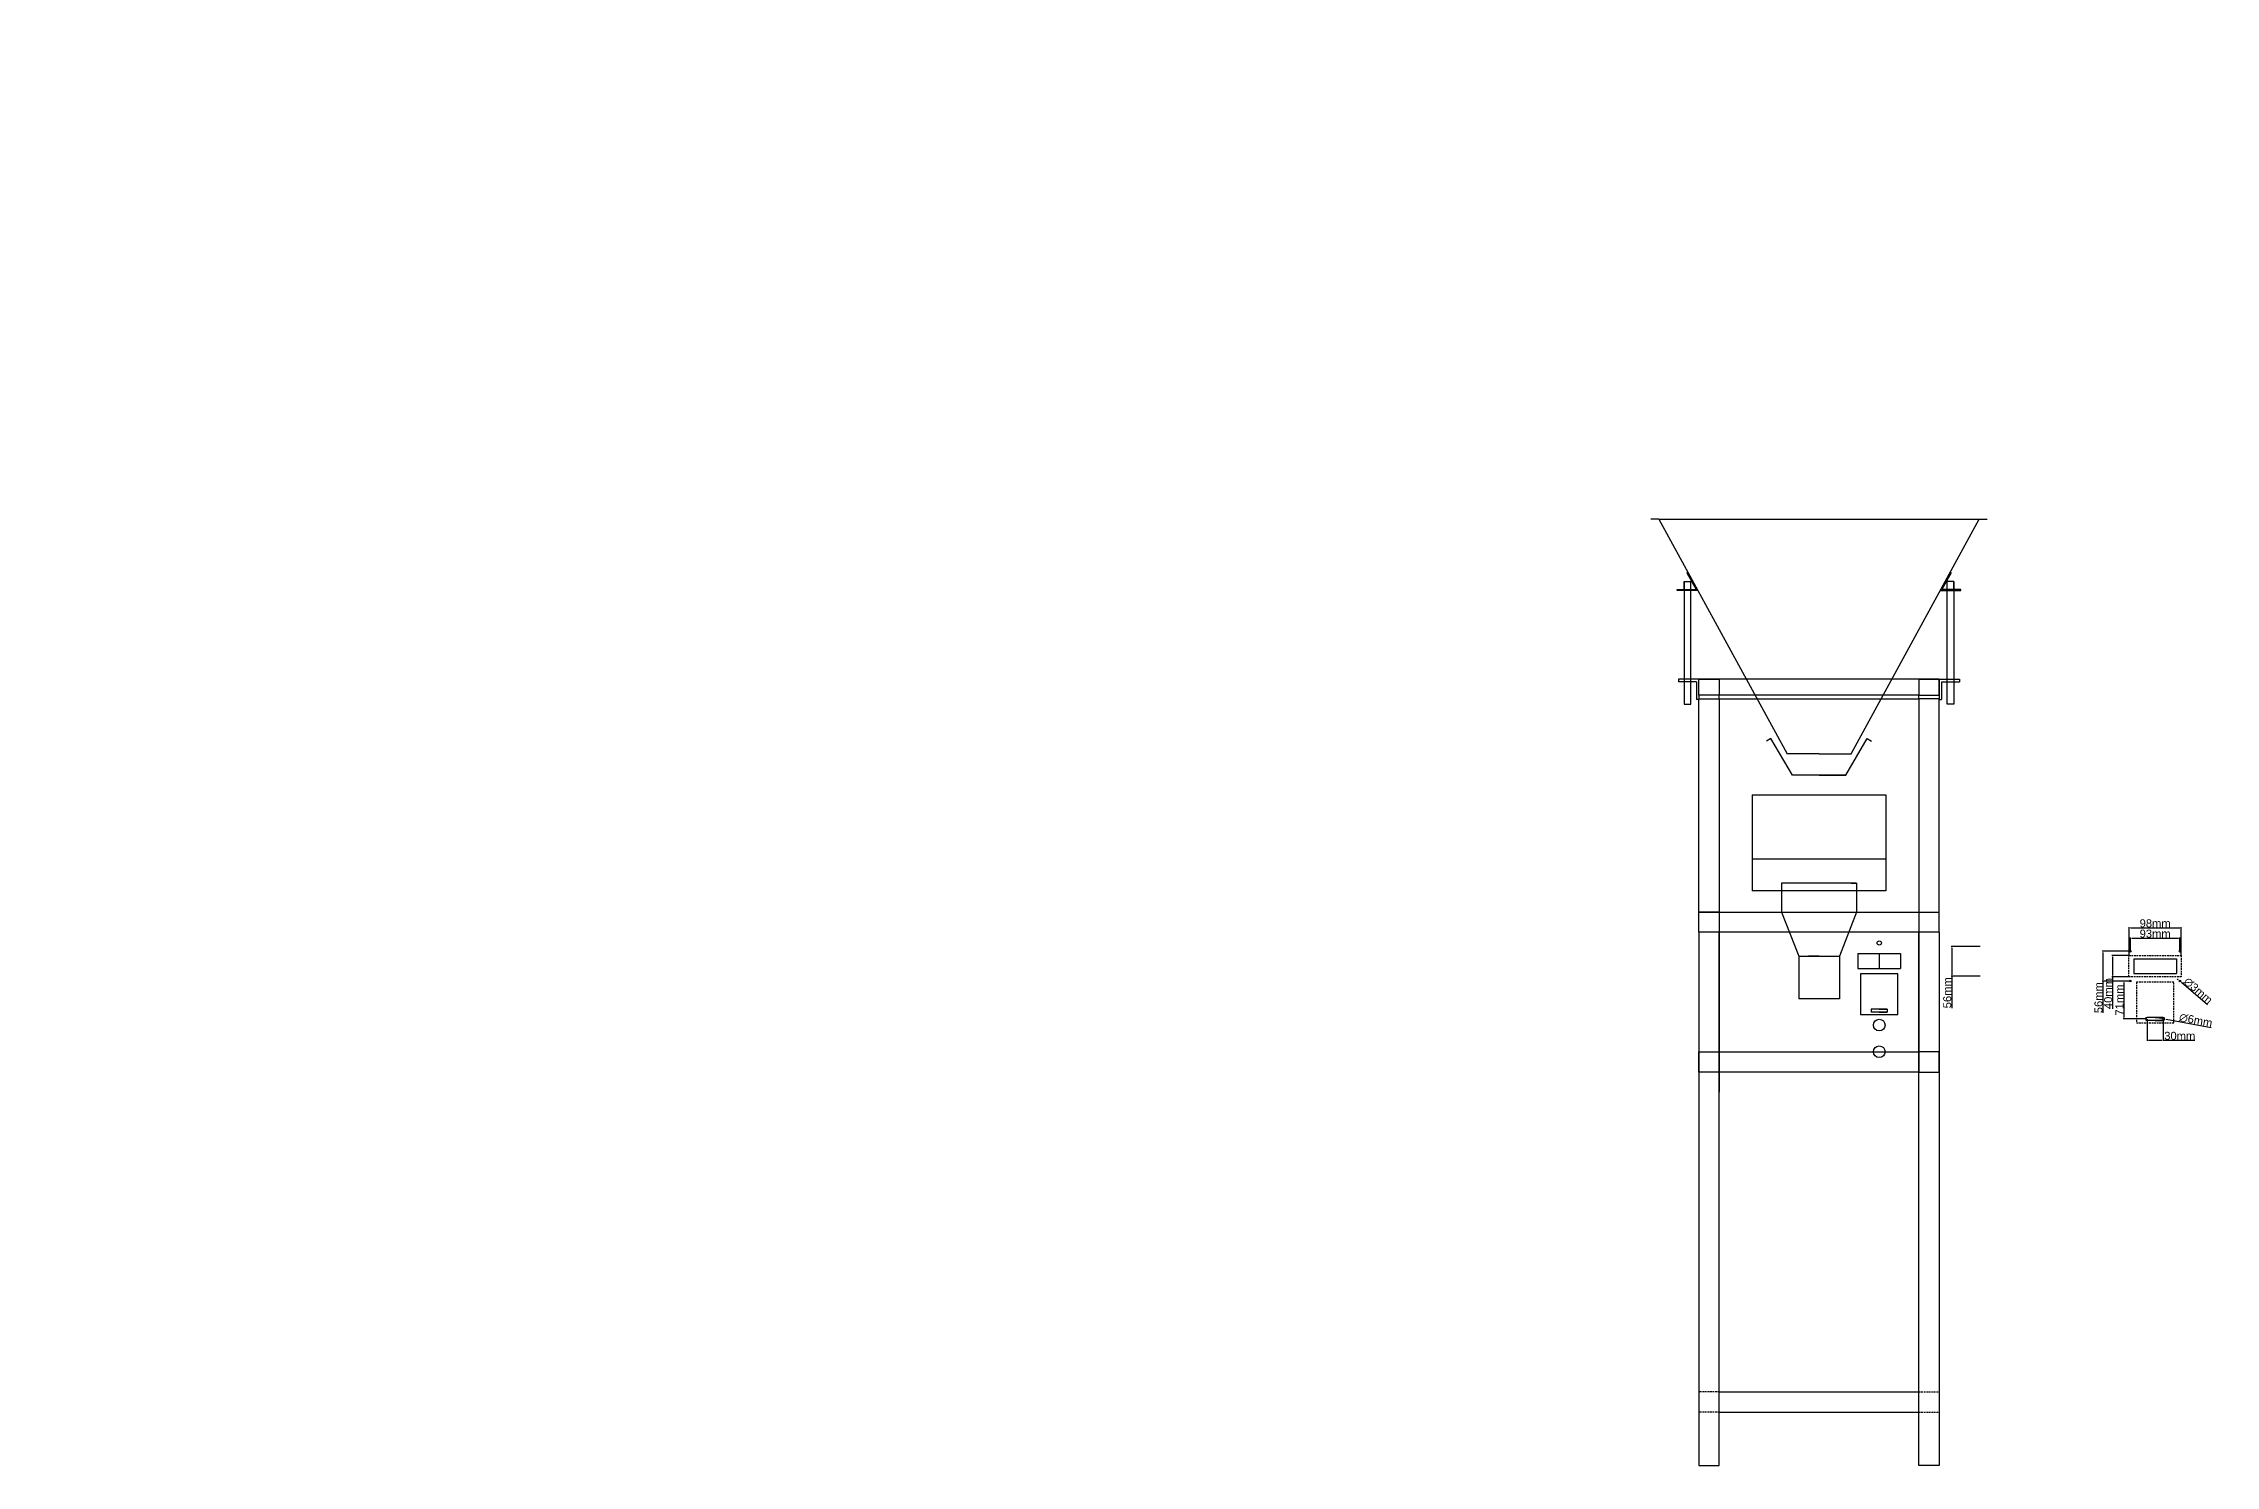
# Model space of a CAD drawing. Header units: centimetres. Extents: x -10816 to 16897, y 31630 to 109107.
# Drawn here: x 5277 to 9348, y 49426 to 52093 of the extents above; entities that cross this region are included whole.
import ezdxf

# ---------------------------------------------------------------- set-up
doc = ezdxf.new("R2010")
doc.units = ezdxf.units.CM
doc.header["$LTSCALE"] = 0.5
doc.linetypes.add('DASHED2', pattern=[9.525, 6.35, -3.175])
doc.styles.get("Standard").update_dxf_attribs({"font": 'arial.ttf'})
doc.dimstyles.new('ISO-25', dxfattribs={"dimtxt": 15, "dimasz": 2.5, "dimexe": 1.25, "dimexo": 0.625, "dimtad": 1, "dimtxsty": 'Standard', "dimcen": 2.5, "dimclrd": 1, "dimclre": 1, "dimadec": 0, "dimazin": 0, "dimtfac": 1, "dimtmove": 0, "dimatfit": 3, "dimfxl": 1, "dimarcsym": 0})

# ---------------------------------------------------------------- blocks, each defined once
blk = doc.blocks.new('*D426')
at = {"color": 1, "lineweight": -2, "transparency": 16777216}
for p, q in [((342, 61116.3), (374.6, 61178)), ((377.2, 61182.9), (375.7, 61180.2)), ((378.3, 61185.1), (379.5, 61187.3)), ((9186.2, 50382.9), (9186.2, 50435.5)), ((9188.7, 50434.2), (9281.7, 50434.2)), ((9284.2, 50382.9), (9284.2, 50435.5))]:
    blk.add_line(p, q, dxfattribs=at)
at = {"color": 1, "transparency": 16777216}
for points in [[(374.2, 61178.2), (374.9, 61177.8), (375.7, 61180.2)], [(378, 61185.3), (378.7, 61184.9), (377.2, 61182.9)], [(9188.7, 50434.7), (9188.7, 50433.8), (9186.2, 50434.2)], [(9281.7, 50434.7), (9281.7, 50433.8), (9284.2, 50434.2)]]:
    blk.add_solid(points, dxfattribs=at)
at = {"layer": 'Defpoints', "color": 0, "transparency": 16777216}
for p in [(375.7, 61180.2), (377.2, 61182.9), (9284.2, 50434.2), (9186.2, 50382.3), (9284.2, 50382.3)]:
    blk.add_point(p, dxfattribs=at)
at = {"color": 0, "transparency": 16777216, "insert": (348.7, 61147.8), "char_height": 15, "attachment_point": 5, "rotation": 62.1415}
blk.add_mtext('∅3mm', dxfattribs=at)
at = {"color": 0, "transparency": 16777216, "insert": (9235.2, 50442.5), "char_height": 15, "attachment_point": 5}
blk.add_mtext('98mm', dxfattribs=at)
blk = doc.blocks.new('*D427')
at = {"color": 1, "lineweight": -2, "transparency": 16777216}
for p, q in [((370.1, 61197.7), (370.1, 61251.9)), ((372.6, 61250.7), (417.1, 61250.7)), ((419.6, 61216.2), (419.6, 61251.9)), ((419.6, 61250.7), (497.4, 61250.7)), ((9188.7, 50390.9), (9188.7, 50416.1)), ((9191.2, 50414.9), (9279.2, 50414.9)), ((9281.7, 50390.9), (9281.7, 50416.1))]:
    blk.add_line(p, q, dxfattribs=at)
at = {"color": 1, "transparency": 16777216}
for points in [[(372.6, 61251.1), (372.6, 61250.3), (370.1, 61250.7)], [(417.1, 61251.1), (417.1, 61250.3), (419.6, 61250.7)], [(9191.2, 50415.3), (9191.2, 50414.5), (9188.7, 50414.9)], [(9279.2, 50415.3), (9279.2, 50414.5), (9281.7, 50414.9)]]:
    blk.add_solid(points, dxfattribs=at)
at = {"layer": 'Defpoints', "color": 0, "transparency": 16777216}
for p in [(419.6, 61250.7), (370.1, 61197.1), (419.6, 61215.6), (9281.7, 50414.9), (9188.7, 50390.3), (9281.7, 50390.3)]:
    blk.add_point(p, dxfattribs=at)
at = {"color": 0, "transparency": 16777216, "char_height": 15, "attachment_point": 5}
for s, insert in [('49,5mm', (459.8, 61260.3)), ('93mm', (9235.2, 50423.2))]:
    blk.add_mtext(s, dxfattribs=dict(at, insert=insert))
blk = doc.blocks.new('*D428')
at = {"color": 1, "lineweight": -2, "transparency": 16777216}
for p, q in [((357.6, 61197.7), (357.6, 61279.4)), ((360.1, 61278.1), (417.1, 61278.1)), ((419.6, 61216.2), (419.6, 61279.4)), ((9185.5, 50382.3), (9154.1, 50382.3)), ((9155.3, 50379.8), (9155.3, 50344.8)), ((9185.5, 50342.3), (9154.1, 50342.3)), ((9155.3, 50342.3), (9155.3, 50282))]:
    blk.add_line(p, q, dxfattribs=at)
at = {"color": 1, "transparency": 16777216}
for points in [[(360.1, 61278.6), (360.1, 61277.7), (357.6, 61278.1)], [(417.1, 61278.6), (417.1, 61277.7), (419.6, 61278.1)], [(9154.9, 50379.8), (9155.8, 50379.8), (9155.3, 50382.3)], [(9154.9, 50344.8), (9155.8, 50344.8), (9155.3, 50342.3)]]:
    blk.add_solid(points, dxfattribs=at)
at = {"layer": 'Defpoints', "color": 0, "transparency": 16777216}
for p in [(419.6, 61278.1), (357.6, 61197.1), (419.6, 61215.6), (9186.2, 50382.3), (9155.3, 50342.3), (9186.2, 50342.3)]:
    blk.add_point(p, dxfattribs=at)
at = {"color": 0, "transparency": 16777216, "insert": (388.6, 61286.4), "char_height": 15, "attachment_point": 5}
blk.add_mtext('62mm', dxfattribs=at)
at = {"color": 0, "transparency": 16777216, "insert": (9147.1, 50310.9), "char_height": 15, "attachment_point": 5, "rotation": 90}
blk.add_mtext('40mm', dxfattribs=at)
blk = doc.blocks.new('*D429')
at = {"color": 1, "lineweight": -2, "transparency": 16777216}
for p, q in [((385.1, 61197.7), (385.1, 61229.5)), ((387.6, 61228.2), (417.1, 61228.2)), ((419.6, 61216.2), (419.6, 61229.5)), ((419.6, 61228.2), (496.8, 61228.2)), ((9188, 50334.3), (9175.1, 50334.3)), ((9176.4, 50331.8), (9176.4, 50265.8)), ((9219.5, 50263.3), (9175.1, 50263.3))]:
    blk.add_line(p, q, dxfattribs=at)
at = {"color": 1, "transparency": 16777216}
for points in [[(387.6, 61228.6), (387.6, 61227.8), (385.1, 61228.2)], [(417.1, 61228.6), (417.1, 61227.8), (419.6, 61228.2)], [(9175.9, 50331.8), (9176.8, 50331.8), (9176.4, 50334.3)], [(9175.9, 50265.8), (9176.8, 50265.8), (9176.4, 50263.3)]]:
    blk.add_solid(points, dxfattribs=at)
at = {"layer": 'Defpoints', "color": 0, "transparency": 16777216}
for p in [(385.1, 61197.1), (419.6, 61228.2), (419.6, 61215.6), (9188.7, 50334.3), (9176.4, 50263.3), (9220.2, 50263.3)]:
    blk.add_point(p, dxfattribs=at)
at = {"color": 0, "transparency": 16777216, "insert": (459.5, 61237.9), "char_height": 15, "attachment_point": 5}
blk.add_mtext('34,5mm', dxfattribs=at)
at = {"color": 0, "transparency": 16777216, "insert": (9168.2, 50298.8), "char_height": 15, "attachment_point": 5, "rotation": 90}
blk.add_mtext('71mm', dxfattribs=at)
blk = doc.blocks.new('*D430')
at = {"color": 1, "lineweight": -2, "transparency": 16777216}
for p, q in [((376.6, 61085.4), (376.6, 61131.1)), ((379.1, 61129.8), (417.1, 61129.8)), ((419.6, 61088.4), (419.6, 61131.1)), ((419.6, 61129.8), (479.9, 61129.8)), ((9220.2, 50262.7), (9220.2, 50222.1)), ((9250.2, 50262.7), (9250.2, 50222.1)), ((9222.7, 50223.3), (9247.7, 50223.3)), ((9250.2, 50223.3), (9309.9, 50223.3))]:
    blk.add_line(p, q, dxfattribs=at)
at = {"color": 1, "transparency": 16777216}
for points in [[(379.1, 61130.2), (379.1, 61129.4), (376.6, 61129.8)], [(417.1, 61130.2), (417.1, 61129.4), (419.6, 61129.8)], [(9222.7, 50223.7), (9222.7, 50222.9), (9220.2, 50223.3)], [(9247.7, 50223.7), (9247.7, 50222.9), (9250.2, 50223.3)]]:
    blk.add_solid(points, dxfattribs=at)
at = {"layer": 'Defpoints', "color": 0, "transparency": 16777216}
for p in [(419.6, 61129.8), (376.6, 61084.8), (419.6, 61087.8), (9220.2, 50263.3), (9250.2, 50263.3), (9250.2, 50223.3)]:
    blk.add_point(p, dxfattribs=at)
at = {"color": 0, "transparency": 16777216, "char_height": 15, "attachment_point": 5}
for s, insert in [('43mm', (451, 61138.1)), ('30mm', (9281.3, 50231.6))]:
    blk.add_mtext(s, dxfattribs=dict(at, insert=insert))
blk = doc.blocks.new('*D431')
at = {"color": 1, "lineweight": -2, "transparency": 16777216}
for p, q in [((391.6, 61085.4), (391.6, 61109.4)), ((394.1, 61108.1), (417.1, 61108.1)), ((419.6, 61088.4), (419.6, 61109.4)), ((419.6, 61108.1), (479.6, 61108.1)), ((9188, 50390.3), (9136.1, 50390.3)), ((9137.4, 50387.8), (9137.4, 50336.8)), ((9188, 50334.3), (9136.1, 50334.3)), ((9137.4, 50334.3), (9137.4, 50274.6))]:
    blk.add_line(p, q, dxfattribs=at)
at = {"color": 1, "transparency": 16777216}
for points in [[(394.1, 61108.5), (394.1, 61107.7), (391.6, 61108.1)], [(417.1, 61108.5), (417.1, 61107.7), (419.6, 61108.1)], [(9137, 50387.8), (9137.8, 50387.8), (9137.4, 50390.3)], [(9137, 50336.8), (9137.8, 50336.8), (9137.4, 50334.3)]]:
    blk.add_solid(points, dxfattribs=at)
at = {"layer": 'Defpoints', "color": 0, "transparency": 16777216}
for p in [(391.6, 61084.8), (419.6, 61108.1), (419.6, 61087.8), (9188.7, 50390.3), (9137.4, 50334.3), (9188.7, 50334.3)]:
    blk.add_point(p, dxfattribs=at)
at = {"color": 0, "transparency": 16777216, "insert": (450.8, 61116.4), "char_height": 15, "attachment_point": 5}
blk.add_mtext('28mm', dxfattribs=at)
at = {"color": 0, "transparency": 16777216, "insert": (9129.1, 50303.2), "char_height": 15, "attachment_point": 5, "rotation": 90}
blk.add_mtext('56mm', dxfattribs=at)
blk = doc.blocks.new('*D432')
at = {"color": 1, "lineweight": -2, "transparency": 16777216}
for p, q in [((392.2, 61084.8), (434.2, 61084.8)), ((433, 61082.3), (433, 61056.3)), ((392.2, 61053.8), (434.2, 61053.8)), ((433, 61053.8), (433, 60994)), ((9278.6, 50336.9), (9276.8, 50338.6)), ((9280.5, 50335.3), (9282.8, 50333.3)), ((9333.3, 50289.5), (9284.7, 50331.7))]:
    blk.add_line(p, q, dxfattribs=at)
at = {"color": 1, "transparency": 16777216}
for points in [[(432.6, 61082.3), (433.4, 61082.3), (433, 61084.8)], [(432.6, 61056.3), (433.4, 61056.3), (433, 61053.8)], [(9278.9, 50337.3), (9278.4, 50336.6), (9280.5, 50335.3)], [(9285, 50332), (9284.4, 50331.4), (9282.8, 50333.3)]]:
    blk.add_solid(points, dxfattribs=at)
at = {"layer": 'Defpoints', "color": 0, "transparency": 16777216}
for p in [(391.6, 61084.8), (391.6, 61053.8), (433, 61053.8), (9280.5, 50335.3), (9282.8, 50333.3)]:
    blk.add_point(p, dxfattribs=at)
at = {"color": 0, "transparency": 16777216, "char_height": 15, "attachment_point": 5}
for s, insert, rotation in [('31mm', (424.7, 61022.7), 90), ('∅3mm', (9315.7, 50316.3), 319.0473)]:
    blk.add_mtext(s, dxfattribs=dict(at, insert=insert, rotation=rotation))
blk = doc.blocks.new('*D433')
at = {"color": 1, "lineweight": -2, "transparency": 16777216}
for p, q in [((420.2, 61087.8), (458.7, 61087.8)), ((457.4, 61085.3), (457.4, 61053.3)), ((420.2, 61050.8), (458.7, 61050.8)), ((457.4, 61050.8), (457.4, 60991)), ((9244.8, 50264.3), (9242.3, 50264.8)), ((9247.2, 50263.9), (9253.1, 50262.8)), ((9340.1, 50246.5), (9255.6, 50262.3))]:
    blk.add_line(p, q, dxfattribs=at)
at = {"color": 1, "transparency": 16777216}
for points in [[(457, 61085.3), (457.9, 61085.3), (457.4, 61087.8)], [(457, 61053.3), (457.9, 61053.3), (457.4, 61050.8)], [(9244.8, 50264.7), (9244.7, 50263.9), (9247.2, 50263.9)], [(9255.6, 50262.7), (9255.5, 50261.9), (9253.1, 50262.8)]]:
    blk.add_solid(points, dxfattribs=at)
at = {"layer": 'Defpoints', "color": 0, "transparency": 16777216}
for p in [(419.6, 61087.8), (419.6, 61050.8), (457.4, 61050.8), (9247.2, 50263.9), (9253.1, 50262.8)]:
    blk.add_point(p, dxfattribs=at)
at = {"color": 0, "transparency": 16777216, "char_height": 15, "attachment_point": 5}
for s, insert, rotation in [('37mm', (449.2, 61019.7), 90), ('∅6mm', (9311.3, 50260.8), 349.4136)]:
    blk.add_mtext(s, dxfattribs=dict(at, insert=insert, rotation=rotation))
blk = doc.blocks.new('*D416')
at = {"color": 1, "lineweight": -2, "transparency": 16777216}
for p, q in [((8907, 50399.5), (8852.7, 50399.5)), ((8853.9, 50397), (8853.9, 50346)), ((8907, 50343.5), (8852.7, 50343.5)), ((8853.9, 50343.5), (8853.9, 50283.7))]:
    blk.add_line(p, q, dxfattribs=at)
at = {"color": 1, "transparency": 16777216}
for points in [[(8853.5, 50397), (8854.3, 50397), (8853.9, 50399.5)], [(8853.5, 50346), (8854.3, 50346), (8853.9, 50343.5)]]:
    blk.add_solid(points, dxfattribs=at)
at = {"layer": 'Defpoints', "color": 0, "transparency": 16777216}
for p in [(8907.7, 50399.5), (8853.9, 50343.5), (8907.7, 50343.5)]:
    blk.add_point(p, dxfattribs=at)
at = {"color": 0, "transparency": 16777216, "insert": (8845.6, 50312.4), "char_height": 15, "attachment_point": 5, "rotation": 90}
blk.add_mtext('56mm', dxfattribs=at)

msp = doc.modelspace()

# ---------------------------------------------------------------- linework, layer by layer
for p, q in [((8305.105, 51200.473), (8290.105, 51200.473)), ((8305.105, 51200.473), (8290.105, 51200.473)), ((8305.105, 51200.473), (8905.105, 51200.473)), ((8305.105, 51200.473), (8905.105, 51200.473)), ((8305.105, 51200.473), (8545.105, 50760.473)), ((8665.105, 50760.473), (8905.105, 51200.473)), ((8905.105, 51200.473), (8920.105, 51200.473)), ((8905.105, 51200.473), (8920.105, 51200.473)), ((8359.267, 51100.956), (8357.518, 51099.986)), ((8357.518, 51099.986), (8374.78, 51068.846)), ((8359.267, 51100.956), (8378.175, 51066.846)), ((8850.942, 51100.956), (8832.035, 51066.846)), ((8852.692, 51099.986), (8835.43, 51068.846)), ((8850.942, 51100.956), (8852.692, 51099.986)), ((8339.175, 51066.846), (8339.175, 51068.846)), ((8339.175, 51068.846), (8374.78, 51068.846)), ((8378.175, 51066.846), (8339.175, 51066.846)), ((8352.325, 51083.846), (8352.325, 50853.826)), ((8352.325, 51068.846), (8352.325, 51083.846)), ((8352.325, 51083.846), (8365.025, 51083.846)), ((8365.025, 50853.826), (8365.025, 51083.846)), ((8832.035, 51066.846), (8871.035, 51066.846)), ((8871.035, 51068.846), (8835.43, 51068.846)), ((8845.185, 50853.826), (8845.185, 51083.846)), ((8857.885, 51083.846), (8845.185, 51083.846)), ((8857.885, 51083.846), (8857.885, 50853.826)), ((8857.885, 51068.846), (8857.885, 51083.846)), ((8871.035, 51066.846), (8871.035, 51068.846)), ((8380.105, 50900.23), (8342.005, 50900.23)), ((8342.005, 50900.23), (8342.005, 50895.47)), ((8375.345, 50895.47), (8342.005, 50895.47)), ((8375.345, 50895.47), (8375.345, 50862.13)), ((8418.205, 50900.23), (8380.105, 50900.23)), ((8380.105, 50900.23), (8418.205, 50900.23)), ((8380.105, 50870.23), (8380.105, 50900.23)), ((8830.105, 50900.23), (8380.105, 50900.23)), ((8418.205, 50900.23), (8418.205, 50870.23)), ((8792.005, 50900.23), (8830.105, 50900.23)), ((8830.105, 50900.23), (8792.005, 50900.23)), ((8792.005, 50900.23), (8792.005, 50870.23)), ((8830.105, 50870.23), (8830.105, 50900.23)), ((8830.105, 50900.23), (8868.205, 50900.23)), ((8830.105, 50900.23), (8830.105, 50862.13)), ((8834.865, 50895.47), (8834.865, 50862.13)), ((8834.865, 50895.47), (8868.205, 50895.47)), ((8868.205, 50900.23), (8868.205, 50895.47)), ((8380.105, 50862.13), (8375.345, 50862.13)), ((8418.205, 50870.23), (8380.105, 50870.23)), ((8418.205, 50870.23), (8380.105, 50870.23)), ((8380.105, 50870.23), (8380.105, 50863.88)), ((8380.105, 50863.88), (8418.205, 50863.88)), ((8380.105, 50463.88), (8380.105, 50863.88)), ((8418.205, 50863.88), (8418.205, 50870.23)), ((8792.005, 50870.23), (8418.205, 50870.23)), ((8418.205, 50863.88), (8418.205, 50463.88)), ((8418.205, 50863.88), (8792.005, 50863.88)), ((8792.005, 50870.23), (8830.105, 50870.23)), ((8792.005, 50870.23), (8830.105, 50870.23)), ((8792.005, 50863.88), (8792.005, 50870.23)), ((8830.105, 50863.88), (8792.005, 50863.88)), ((8792.005, 50863.88), (8792.005, 50463.88)), ((8830.105, 50870.23), (8830.105, 50863.88)), ((8830.105, 50463.88), (8830.105, 50863.88)), ((8830.105, 50862.13), (8834.865, 50862.13)), ((8352.325, 50853.826), (8365.025, 50853.826)), ((8857.885, 50853.826), (8845.185, 50853.826)), ((8515.105, 50789.512), (8506.445, 50784.512)), ((8555.105, 50720.23), (8515.105, 50789.512)), ((8655.105, 50720.23), (8695.105, 50789.512)), ((8695.105, 50789.512), (8703.765, 50784.512)), ((8605.105, 50760.473), (8545.105, 50760.473)), ((8605.105, 50760.473), (8665.105, 50760.473)), ((8655.105, 50720.23), (8555.105, 50720.23)), ((8605.105, 50720.23), (8655.105, 50720.23)), ((8480.105, 50683.88), (8730.105, 50683.88)), ((8480.105, 50683.88), (8480.105, 50503.88)), ((8730.105, 50683.88), (8730.105, 50503.88)), ((8480.105, 50563.88), (8730.105, 50563.88)), ((8730.105, 50503.88), (8480.105, 50503.88)), ((8675.105, 50517.893), (8535.105, 50517.893)), ((8605.105, 50517.893), (8535.105, 50517.893)), ((8535.105, 50517.893), (8535.105, 50463.88)), ((8665.105, 50517.893), (8675.105, 50517.893)), ((8675.105, 50517.893), (8675.105, 50463.88)), ((8418.205, 50463.88), (8380.105, 50463.88)), ((8380.105, 50463.88), (8830.105, 50463.88)), ((8380.105, 50425.78), (8380.105, 50463.88)), ((8418.205, 50463.88), (8418.205, 50425.78)), ((8535.105, 50463.88), (8567.005, 50380.922)), ((8675.105, 50463.88), (8643.205, 50380.922)), ((8792.005, 50463.88), (8830.105, 50463.88)), ((8792.005, 50463.88), (8792.005, 50425.78)), ((8830.105, 50425.78), (8830.105, 50463.88)), ((8830.105, 50425.78), (8380.105, 50425.78)), ((8380.105, 50425.78), (8380.105, 49425.78)), ((8418.205, 49425.78), (8418.205, 50425.78)), ((8418.205, 50425.78), (8418.205, 50125.78)), ((8792.005, 50425.78), (8752.005, 50425.78)), ((8792.005, 49425.78), (8792.005, 50425.78)), ((8792.005, 50425.78), (8792.005, 50163.78)), ((8830.105, 50425.78), (8830.105, 49425.78)), ((8567.005, 50380.922), (8643.205, 50380.922)), ((8567.005, 50380.922), (8567.005, 50300.922)), ((8605.105, 50380.922), (8585.105, 50380.922)), ((8605.105, 50380.922), (8625.105, 50380.922)), ((8643.205, 50380.922), (8643.205, 50300.922)), ((8678.005, 50385.78), (8758.005, 50385.78)), ((8678.005, 50385.78), (8678.005, 50357.78)), ((8718.005, 50385.78), (8718.005, 50357.78)), ((8758.005, 50385.78), (8758.005, 50357.78)), ((9195.162, 50376.318), (9275.162, 50376.318)), ((9195.162, 50376.318), (9195.162, 50348.318)), ((9275.162, 50376.318), (9275.162, 50348.318)), ((8678.005, 50357.78), (8758.005, 50357.78)), ((8683.005, 50347.78), (8683.005, 50271.78)), ((8753.005, 50347.78), (8683.005, 50347.78)), ((8753.005, 50271.78), (8753.005, 50347.78)), ((9195.162, 50348.318), (9275.162, 50348.318)), ((8643.205, 50300.922), (8567.005, 50300.922)), ((8683.005, 50271.78), (8753.005, 50271.78)), ((8718.005, 50281.78), (8703.005, 50281.78)), ((8703.005, 50281.78), (8703.005, 50275.78)), ((8718.005, 50275.78), (8703.005, 50275.78)), ((8718.005, 50281.78), (8733.005, 50281.78)), ((8733.005, 50281.78), (8718.005, 50281.78)), ((8718.005, 50275.78), (8733.005, 50275.78)), ((8733.005, 50275.78), (8718.005, 50275.78)), ((8733.005, 50281.78), (8733.005, 50275.78)), ((9235.162, 50266.318), (9220.162, 50266.318)), ((9235.162, 50260.318), (9220.162, 50260.318)), ((9235.162, 50266.318), (9250.162, 50266.318)), ((9250.162, 50266.318), (9235.162, 50266.318)), ((9235.162, 50260.318), (9250.162, 50260.318)), ((9250.162, 50260.318), (9235.162, 50260.318)), ((8380.105, 50163.78), (8380.105, 50201.88)), ((8380.105, 50201.88), (8418.205, 50201.88)), ((8418.205, 50163.78), (8380.105, 50163.78)), ((8418.205, 50201.88), (8792.005, 50201.88)), ((8792.005, 50163.78), (8418.205, 50163.78)), ((8830.105, 50201.88), (8792.005, 50201.88)), ((8792.005, 50163.78), (8830.105, 50163.78)), ((8830.105, 50163.78), (8830.105, 50201.88)), ((8418.205, 49563.88), (8792.005, 49563.88)), ((8418.205, 49425.78), (8418.205, 49525.78)), ((8418.205, 49525.78), (8792.005, 49525.78)), ((8380.105, 49425.78), (8418.205, 49425.78)), ((8830.105, 49425.78), (8792.005, 49425.78))]:
    msp.add_line(p, q)
at = {"linetype": 'DASHED2'}
for p, q in [((9186.162, 50382.318), (9284.162, 50382.318)), ((9186.162, 50342.318), (9186.162, 50382.318)), ((9284.162, 50382.318), (9284.162, 50342.318)), ((9284.162, 50342.318), (9186.162, 50342.318)), ((9200.162, 50332.318), (9200.162, 50256.318)), ((9270.162, 50332.318), (9200.162, 50332.318)), ((9270.162, 50256.318), (9270.162, 50332.318)), ((9200.162, 50256.318), (9270.162, 50256.318)), ((8418.205, 49563.88), (8380.105, 49563.88)), ((8792.005, 49563.88), (8830.105, 49563.88)), ((8418.205, 49525.78), (8380.105, 49525.78)), ((8792.005, 49525.78), (8830.105, 49525.78))]:
    msp.add_line(p, q, dxfattribs=at)
for centre, radius in [((8718.005, 50405.78), 4), ((9188.662, 50390.318), 1.5), ((9281.662, 50390.318), 1.5), ((9188.662, 50334.318), 1.5), ((9281.662, 50334.318), 1.5), ((8718.005, 50251.78), 11), ((8718.005, 50201.78), 11)]:
    msp.add_circle(centre, radius)
for centre, start, end in [((9220.162, 50263.318), 90, 270), ((9250.162, 50263.318), 270, 90)]:
    msp.add_arc(centre, 3, start, end)

# ---------------------------------------------------------------- dimensions: what is measured, and where the dimension line sits
for base, p1, p2, picture, middle in [((419.6, 61278.139), (357.6, 61197.07), (419.6, 61215.57), '*D428', (388.6, 61286.423)), ((419.6, 61250.698), (370.1, 61197.07), (419.6, 61215.57), '*D427', (459.765, 61260.337)), ((419.6, 61228.216), (385.1, 61197.07), (419.6, 61215.57), '*D429', (459.458, 61237.855)), ((419.584, 61129.805), (376.584, 61084.787), (419.584, 61087.787), '*D430', (451.011, 61138.093)), ((9250.162, 50223.31), (9220.162, 50263.318), (9250.162, 50263.318), '*D430', (9281.281, 50231.599)), ((419.584, 61108.11), (391.584, 61084.787), (419.584, 61087.787), '*D431', (450.837, 61116.394))]:
    dim = msp.add_linear_dim(base=base, p1=p1, p2=p2, dimstyle='ISO-25', override={"dimpost": 'mm'})
    dim.commit()
    dim.dimension.update_dxf_attribs({"geometry": picture, "text_midpoint": middle})
for base, p1, p2, picture, middle in [((9155.341, 50342.318), (9186.162, 50382.318), (9186.162, 50342.318), '*D428', (9147.057, 50310.892)), ((9176.353, 50263.318), (9188.662, 50334.318), (9220.162, 50263.318), '*D429', (9168.197, 50298.818)), ((9137.398, 50334.318), (9188.662, 50390.318), (9188.662, 50334.318), '*D431', (9129.114, 50303.194)), ((432.972, 61053.787), (391.584, 61084.787), (391.584, 61053.787), '*D432', (424.683, 61022.668)), ((457.449, 61050.787), (419.584, 61087.787), (419.584, 61050.787), '*D433', (449.161, 61019.668)), ((8853.921, 50343.492), (8907.654, 50399.492), (8907.654, 50343.492), '*D416', (8845.638, 50312.367))]:
    dim = msp.add_linear_dim(base=base, p1=p1, p2=p2, angle=90, dimstyle='ISO-25', override={"dimpost": 'mm'})
    dim.commit()
    dim.dimension.update_dxf_attribs({"geometry": picture, "text_midpoint": middle})
for base, p1, p2, picture, middle in [((9281.662, 50414.882), (9188.662, 50390.318), (9281.662, 50390.318), '*D427', (9235.162, 50414.882)), ((9284.162, 50434.247), (9186.162, 50382.318), (9284.162, 50382.318), '*D426', (9235.162, 50434.247))]:
    dim = msp.add_linear_dim(base=base, p1=p1, p2=p2, dimstyle='ISO-25', override={"dimpost": 'mm'})
    dim.commit()
    dim.dimension.update_dxf_attribs({"geometry": picture, "text_midpoint": middle, "dimtype": 160})
for p1, p2, picture, middle in [((377.151, 61182.896), (375.749, 61180.244), '*D426', (356.439, 61143.709)), ((9247.213, 50263.869), (9253.111, 50262.767), '*D433', (9309.669, 50252.196))]:
    dim = msp.add_diameter_dim_2p(p1=p1, p2=p2, dimstyle='ISO-25', override={"dimpost": 'mm'})
    dim.commit()
    dim.dimension.update_dxf_attribs({"geometry": picture, "text_midpoint": middle, "dimtype": 163})
dim = msp.add_diameter_dim_2p(p1=(9280.529, 50335.301), p2=(9282.795, 50333.335), dimstyle='ISO-25', override={"dimpost": 'mm'})
dim.commit()
dim.dimension.update_dxf_attribs({"geometry": '*D432', "text_midpoint": (9315.656, 50316.34)})

doc.saveas('drawing.dxf')
